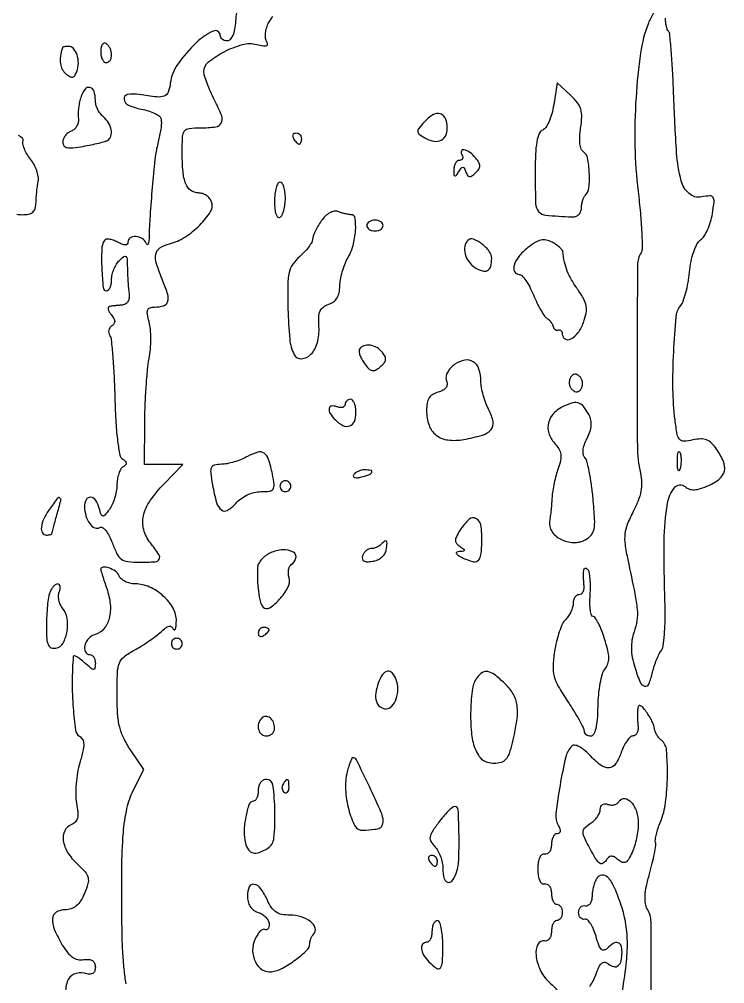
# Model space of a CAD drawing. Extents: x 0 to 5034, y 0 to 2560.
# Drawn here: x 4753 to 4882.9, y 1634.4 to 1812 of the extents above; entities that cross this region are included whole.
import ezdxf

# ---------------------------------------------------------------- set-up
doc = ezdxf.new("R2010")
doc.units = 0

msp = doc.modelspace()

# ---------------------------------------------------------------- linework, layer by layer
for points in [[(4793.16853, 1814.736672, 0.019963), (4792.837987, 1811.664054, -0.02862), (4792.650742, 1810.167491, -0.054238), (4792.303647, 1809.004626, -0.076821), (4791.84012, 1808.251597, -0.219863), (4791.295613, 1808, -0.075616), (4790.800607, 1808.075291, -0.089095), (4790.380586, 1808.29375, -0.100722), (4790.099805, 1808.618641, -0.128687), (4790, 1809, 0.549729), (4788.712417, 1809.817196, 0.081316), (4785.593524, 1807.674183, 0.047401), (4782.148081, 1803.679986, 0.126183), (4780.810687, 1800.190562, -0.05894), (4780.426027, 1798.567531, -0.221798), (4779.704261, 1797.848045, -0.114779), (4778.345006, 1797.685899, -0.011587), (4775.092953, 1798.120995, 0.074977), (4772.936563, 1798.135012, 0.409622), (4772.298166, 1797.295376, 0.259811), (4773.124111, 1796.176388, 0.060352), (4775.435787, 1795.446069, -0.028381), (4776.809322, 1795.106749, -0.039347), (4777.987798, 1794.639338, -0.044352), (4778.841457, 1794.121941, -0.211481), (4779.118421, 1793.638709, -0.028567), (4779.157179, 1792.805892, -0.034087), (4779.09535, 1792.022493, -0.016789), (4778.891756, 1790.906719, -0.00209), (4778.358021, 1788.5, 0.02977), (4777.971032, 1786.145323, 0.003813), (4777.481112, 1781.043925, 0.0048), (4777.068451, 1775.798947, 0.012346), (4776.900334, 1772, -0.018618), (4776.849728, 1771.109468, -0.081632), (4776.716299, 1770.601562, -0.430059), (4776.53654, 1770.538238, -0.179503), (4776.342414, 1770.75, 0.16069), (4775.618753, 1771.59979, 0.121226), (4774.441431, 1771.971029, 0.155343), (4773.419819, 1771.716645, 0.260284), (4773, 1770.964816, -0.17525), (4772.863179, 1770.586445, -0.223156), (4772.530997, 1770.430984, -0.098335), (4771.946327, 1770.547941, -0.024486), (4771.060688, 1770.967521, 0.03788), (4770.285155, 1771.309835, 0.055347), (4769.558802, 1771.479422, 0.071127), (4768.984049, 1771.466069, 0.220083), (4768.671172, 1771.252704, 0.126823), (4768.179981, 1769.586854, 0.019183), (4768.193741, 1766.082824, 0.013676), (4768.439047, 1762.565903, 0.386084), (4769.06268, 1762, 0.206852), (4769.420996, 1762.154863, 0.082679), (4769.724662, 1762.608482, 0.063037), (4769.931188, 1763.27844, 0.043306), (4770, 1764.071429, -0.058178), (4770.104849, 1764.969483, -0.038957), (4770.421017, 1765.955392, -0.039066), (4770.884342, 1766.875945, -0.060326), (4771.43325, 1767.576107, -0.029741), (4772.239788, 1768.292008, -0.365547), (4772.621298, 1768.278862, -0.197023), (4772.84135, 1767.819072, -0.011832), (4772.89401, 1766.254678, 0.008165), (4772.92562, 1765.053795, 0.005969), (4772.998404, 1763.721687, 0.006033), (4773.097691, 1762.460856, 0.013244), (4773.21076, 1761.5, -0.06394), (4773.223821, 1760.679546, -0.101385), (4773.007581, 1760.013366, -0.121497), (4772.583912, 1759.565602, -0.121012), (4772, 1759.36535, 0.002107), (4771.361764, 1759.305345, 0.001759), (4770.684344, 1759.236369, 0.001774), (4770.065003, 1759.168882, 0.004842), (4769.627555, 1759.11535, 0.251588), (4769.3987, 1758.950443, 0.163078), (4769.355373, 1758.619411, 0.085738), (4769.538618, 1758.138749, 0.039381), (4769.926114, 1757.589028, -0.042246), (4770.399075, 1756.909843, -0.118701), (4770.562231, 1756.358158, -0.164411), (4770.434061, 1755.903294, -0.104543), (4770.032246, 1755.519929, 0.102118), (4769.677729, 1755.184926, 0.098618), (4769.479341, 1754.732881, 0.09719), (4769.467764, 1754.233674, 0.096041), (4769.645365, 1753.764794, -0.113393), (4769.925038, 1752.942266, -0.004977), (4770.204726, 1749.91, -0.008217), (4770.443195, 1746.279384, -0.005754), (4770.597503, 1742.182571, 0.007943), (4770.786925, 1737.678057, 0.017577), (4771.106518, 1734.25388, 0.016177), (4771.513999, 1731.737971, 0.209043), (4772.042589, 1730.973679, -0.049616), (4772.53397, 1730.598012, -0.195787), (4772.690316, 1730.259111, -0.210987), (4772.56053, 1729.924809, -0.057821), (4772.106763, 1729.565983, 0.128843), (4771.678982, 1729.116755, 0.044858), (4771.315769, 1728.29242, 0.040966), (4771.062091, 1727.271194, 0.037461), (4770.968197, 1726.190983, -0.041659), (4770.857542, 1725.030783, -0.030231), (4770.550503, 1723.769571, -0.03077), (4770.109184, 1722.59983, -0.056757), (4769.59092, 1721.726704, -0.011918), (4768.730118, 1720.646646, -0.25711), (4768.363902, 1720.504293, -0.288926), (4768.076877, 1720.743663, -0.014344), (4767.716343, 1721.976704, 0.087738), (4767.068162, 1723.387026, 0.219455), (4766.11472, 1723.949385, 0.307529), (4765.318752, 1723.518814, 0.122352), (4765.015313, 1722.25, 0.068004), (4765.265001, 1720.534681, 0.087051), (4765.963861, 1719.102628, 0.126789), (4766.893184, 1718.334236, 0.253274), (4767.817849, 1718.387425, -0.290959), (4768.314626, 1718.381111, -0.078623), (4768.925792, 1717.827621, -0.053321), (4769.562298, 1716.837669, -0.029483), (4770.130541, 1715.51554, 0.028375), (4770.982935, 1713.520112, 0.126697), (4771.808039, 1712.564993, 0.124943), (4772.998108, 1712.120233, 0.027271), (4775.200888, 1712, 0.014713), (4778.015668, 1712.082844, 0.259269), (4778.758032, 1712.55472, 0.281264), (4778.714641, 1713.402384, 0.016755), (4777.1323, 1715.558937, -0.101591), (4775.90917, 1718.002862, -0.122899), (4775.865766, 1720.560077, -0.094549), (4777.093713, 1723.338571, -0.041551), (4779.656774, 1726.458458), (4783.096275, 1730), (4779.564001, 1730), (4776.031726, 1730), (4776.102244, 1737.75, -0.007877), (4776.183291, 1741.010486, -0.006997), (4776.368454, 1744.398438, -0.00704), (4776.620681, 1747.442441, -0.021349), (4776.909468, 1749.5, 0.025617), (4777.137636, 1751.232939, 0.019921), (4777.21339, 1753.132812, 0.020318), (4777.141027, 1754.9135, 0.045147), (4776.909571, 1756.25, -0.022248), (4776.590196, 1757.697058, -0.131956), (4776.658953, 1758.461853, -0.22889), (4777.074993, 1758.864234, -0.079839), (4777.919817, 1759, 0.072502), (4779.565361, 1759.239873, 0.246737), (4780.316203, 1759.972784, 0.152456), (4780.331097, 1761.315748, 0.026078), (4779.460349, 1763.74914, -0.020991), (4778.274895, 1766.958759, -0.12192), (4778.1511, 1768.745232, -0.210361), (4778.901462, 1769.87046, -0.080696), (4780.666186, 1770.631066, 0.08273), (4783.463734, 1771.850259, 0.052373), (4786.235211, 1774.094764, 0.054005), (4788.225769, 1776.568853, 0.238371), (4788.409843, 1778.374349, 0.086681), (4788.037879, 1778.995813, 0.066363), (4787.444626, 1779.522465, 0.065909), (4786.729394, 1779.878466, 0.082741), (4786, 1780, -0.159609), (4784.602138, 1780.457888, -0.141156), (4783.662816, 1781.67511, -0.074619), (4783.144889, 1783.90905, -0.019717), (4783, 1787.581787, -0.012537), (4783.070814, 1790.40553, -0.150163), (4783.438613, 1791.418634, -0.206958), (4784.265607, 1791.888083, -0.027043), (4786.333333, 1792, 0.029603), (4789.179844, 1792.168679, 0.248954), (4790.202239, 1792.877736, 0.217455), (4790.265971, 1794.19897, 0.022929), (4788.957155, 1797.083983, -0.013792), (4788.207925, 1798.658411, -0.015363), (4787.574914, 1800.216711, -0.014813), (4787.117769, 1801.571156, -0.074107), (4787, 1802.361386, -0.22677), (4787.846961, 1804.132802, -0.050964), (4790.726789, 1806.007101, -0.051272), (4794.099726, 1807.325705, -0.129751), (4796.711909, 1807.357458, 0.016485), (4797.956875, 1807.088276, 0.124282), (4798.552947, 1807.128467, 0.36744), (4798.728583, 1807.413703, 0.10065), (4798.531205, 1807.94951, -0.118031), (4798.321826, 1808.584305, -0.051243), (4798.338615, 1809.478545, -0.046808), (4798.554863, 1810.470158, -0.045815), (4798.952785, 1811.411779, -0.05662), (4799.691897, 1812.481736, -0.113585)], [(4869.829668, 1813.122045, 0.050143), (4868.86183, 1811.25, 0.058756), (4867.407326, 1805.772959, 0.020159), (4866.571215, 1797.594791, 0.020076), (4866.378699, 1788.609714, 0.025181), (4866.953729, 1780.298445, -0.007305), (4867.373334, 1776.309949, -0.01053), (4867.618489, 1772.770278, -0.006575), (4867.721658, 1769.818686, -0.144841), (4867.49767, 1768.996229, 0.137358), (4866.858497, 1766.77817, 0.001286), (4866.772963, 1749.626442, 0.002745), (4866.822929, 1733.370407, 0.053275), (4867.399556, 1728.378911, -0.049397), (4867.605928, 1726.706107, -0.053359), (4867.470458, 1725.069401, -0.046662), (4866.964004, 1723.324299, -0.0262), (4866.046736, 1721.314168, 0.025061), (4864.971844, 1718.972733, 0.067506), (4864.527818, 1717.200214, 0.062191), (4864.553741, 1715.290805, 0.018885), (4865.060286, 1712.435256, -0.003438), (4866.372604, 1706.169294, -0.028235), (4866.788656, 1703.282172, -0.058503), (4866.728023, 1701.275462, -0.047122), (4866.212084, 1699.178541, 0.043976), (4865.828346, 1697.660084, 0.045138), (4865.720652, 1696.111275, 0.041704), (4865.89289, 1694.463572, 0.028964), (4866.34792, 1692.6469, 0.020257), (4867.32993, 1689.90437, 0.233832), (4868.159693, 1689.166218, 0.382898), (4868.925759, 1689.549327, 0.035321), (4869.618835, 1691.75, -0.019583), (4869.938798, 1692.889893, -0.017708), (4870.356605, 1694.04081, -0.018047), (4870.804554, 1695.04462, -0.052536), (4871.20788, 1695.686799, 0.132956), (4871.561908, 1696.520874, 0.013585), (4871.799363, 1698.673228, 0.016205), (4871.931577, 1701.299318, 0.012248), (4871.912527, 1704.186799, -0.009087), (4871.760609, 1715.946382, -0.040761), (4872.356544, 1722.800006, -0.129606), (4873.685296, 1725.728241, -0.416841), (4875.602325, 1725.915078, 0.094455), (4876.40338, 1725.4729, 0.092524), (4877.316929, 1725.35207, 0.066064), (4878.455297, 1725.565055, 0.024962), (4879.969646, 1726.146858, 0.066361), (4881.969793, 1727.371089, 0.171135), (4882.8426, 1728.794563, 0.154986), (4882.672524, 1730.551942, 0.051799), (4881.402624, 1732.835562, 0.045855), (4880.475667, 1733.930164, 0.102769), (4879.56384, 1734.516772, 0.101761), (4878.487862, 1734.694864, 0.044381), (4877.045148, 1734.509916, -0.039124), (4875.392236, 1734.280361, -0.229889), (4874.605403, 1734.60576, -0.14008), (4874.151426, 1735.549453, -0.012284), (4873.762837, 1738.201848, -0.027118), (4873.384055, 1743.873914, -0.015555), (4873.511936, 1750.730566, -0.009955), (4873.96466, 1757.218633, -0.151941), (4874.812146, 1759.27365, 0.089226), (4875.279648, 1760.100203, 0.020488), (4875.748882, 1761.640024, 0.020544), (4876.149471, 1763.485573, 0.018763), (4876.411725, 1765.414391, -0.026132), (4876.708772, 1767.381594, -0.032664), (4877.196648, 1769.162236, -0.03589), (4877.80261, 1770.577761, -0.116319), (4878.462594, 1771.34899, 0.094178), (4879.112105, 1772.043927, 0.034479), (4879.753651, 1773.232667, 0.0327), (4880.292488, 1774.661684, 0.033596), (4880.634641, 1776.135982, 0.011345), (4880.952304, 1778.420117, 0.173221), (4880.775185, 1779.185049, 0.275019), (4880.194025, 1779.475487, 0.0289), (4878.624245, 1779.268502, -0.230388), (4876.362965, 1779.879724, -0.149036), (4874.899889, 1782.223572, -0.049678), (4874.050522, 1787.392394, -0.006739), (4873.500095, 1798.365776, 0.004556), (4873.307598, 1802.570101, 0.007021), (4873.056962, 1806.201554, 0.002837), (4872.782505, 1809.290271, 0.174515), (4872.550891, 1809.782443, -0.109226), (4872.338308, 1810.115707, -0.030797), (4872.161824, 1810.710051, -0.029476), (4872.040567, 1811.424426, -0.027307), (4872, 1812.166667, 0.111372)], [(4752.542644, 1776.073116, 0.038131), (4753.5, 1776, 0.046581), (4754.720857, 1776.113985, 0.133704), (4755.480134, 1776.482651, 0.146117), (4755.908334, 1777.161465, 0.059718), (4756.076511, 1778.25, -0.010039), (4756.129976, 1779.237849, -0.007042), (4756.228142, 1780.347587, -0.007108), (4756.352277, 1781.408036, -0.014718), (4756.485261, 1782.231148, 0.093052), (4756.488596, 1783.056033, 0.040319), (4756.203074, 1784.120246, 0.038075), (4755.706764, 1785.235126, 0.041188), (4755.058078, 1786.231148, -0.031742), (4754.413299, 1787.181473, -0.036894), (4753.929566, 1788.160481, -0.040008), (4753.654898, 1789.032346, -0.141157), (4753.68701, 1789.613043, 0.294728), (4753.571257, 1790.091178, 0.072226), (4752.878001, 1790.581767, 0.050161)], [(4772.663905, 1634.326274, -0.010266), (4772.313216, 1637.051936, -0.013591), (4772.046281, 1640.371177, -0.009896), (4771.923078, 1644.072204, -0.004411), (4771.870037, 1655.446539, -0.019318), (4772.15756, 1662.161748, -0.033021), (4772.827752, 1666.674306, -0.064662), (4774.046239, 1670.090636), (4775.941924, 1673.806486), (4773.470962, 1677.447652, -0.035796), (4772.22261, 1679.60452, -0.053591), (4771.485006, 1681.650369, -0.043758), (4771.112009, 1684.093652, -0.01601), (4771, 1687.590919, -0.009344), (4771.076248, 1691.670757, -0.082654), (4771.436867, 1693.428906, -0.136951), (4772.297882, 1694.586673, -0.041091), (4774.156613, 1695.79651, 0.015098), (4775.495605, 1696.572193, 0.011637), (4776.909106, 1697.495303, 0.011801), (4778.190438, 1698.420547, 0.027376), (4779.094113, 1699.1875, -0.027714), (4779.94576, 1699.909306, -0.108), (4780.569076, 1700.197048, -0.210243), (4781.024982, 1700.105992, -0.144114), (4781.358553, 1699.6875, 0.255596), (4781.545562, 1699.535149, 0.363032), (4781.723252, 1699.63532, 0.065715), (4781.859586, 1700.218236, 0.01726), (4781.921053, 1701.17742, 0.13737), (4781.340005, 1703.515767, 0.080632), (4779.520027, 1705.77791, 0.077429), (4776.986301, 1707.43008, 0.106217), (4774.333757, 1708, -0.058009), (4773.374463, 1708.111672, -0.058972), (4772.472126, 1708.440625, -0.065042), (4771.758585, 1708.925954, -0.119868), (4771.361626, 1709.5, 0.14803), (4770.71345, 1710.334594, 0.071906), (4769.499919, 1710.955574, 0.099968), (4768.418, 1711.097171, 0.394105), (4768, 1710.649223, 0.073693), (4768.036102, 1710.405602, 0.002466), (4768.324294, 1709.471218, 0.004628), (4768.680996, 1708.370413, 0.003203), (4769.103978, 1707.131573, -0.059106), (4769.740197, 1704.250719, -0.085952), (4769.552873, 1701.660771, -0.109686), (4768.592843, 1699.733653, -0.159928), (4767.010939, 1698.713111, 0.142047), (4765.781401, 1697.979454, 0.121793), (4765.04569, 1696.65864, 0.18697), (4765.165396, 1695.510135, 0.281412), (4766, 1695, -0.162272), (4766.381443, 1694.872857, -0.096243), (4766.70625, 1694.513847, -0.077595), (4766.925678, 1693.977971, -0.058509), (4767, 1693.345012, -0.037298), (4766.933924, 1692.460468, -0.393341), (4766.674471, 1692.253998, -0.157135), (4766.206208, 1692.445966, -0.008696), (4765, 1693.5, 0.018308), (4764.228143, 1694.148744, 0.037622), (4763.571181, 1694.585892, 0.06247), (4763.112485, 1694.772912, 0.467287), (4762.944444, 1694.654988, 0.020326), (4762.737214, 1689.944959, 0.019952), (4762.910693, 1685.204186, 0.013666), (4763.339679, 1681.086403, 0.225218), (4764.070726, 1679.956289, -0.131265), (4764.647802, 1679.344471, -0.120904), (4764.865762, 1678.506637, -0.062825), (4764.722327, 1677.226925, -0.013499), (4764.138515, 1675.067987, 0.030707), (4763.715142, 1673.257367, 0.022068), (4763.457844, 1671.195991, 0.022401), (4763.387629, 1669.205088, 0.044005), (4763.541772, 1667.629028, -0.023943), (4763.772819, 1665.960126, -0.081895), (4763.692373, 1664.87107, -0.130613), (4763.302071, 1664.15136, -0.112399), (4762.585094, 1663.671027, 0.192706), (4761.372237, 1662.54757, 0.147743), (4761.100574, 1660.744436, 0.103889), (4761.900196, 1658.559717, 0.06647), (4763.628173, 1656.468794, -0.023177), (4765.110336, 1654.961648, -0.121346), (4765.652774, 1653.942677, -0.131659), (4765.637052, 1652.830771, -0.029195), (4765.006852, 1651.016543, -0.039493), (4764.294847, 1649.620554, -0.081831), (4763.495941, 1648.698362, -0.097458), (4762.543834, 1648.17908, -0.076399), (4761.37868, 1648, 0.142866), (4759.803362, 1647.540501, 0.23733), (4759.110929, 1646.377801, 0.119989), (4759.446966, 1644.393315, 0.031601), (4760.915787, 1641.5, 0.034784), (4761.849425, 1640.142532, 0.074808), (4762.776643, 1639.279706, 0.095458), (4763.757188, 1638.853805, 0.091112), (4764.842698, 1638.812858, -0.050323), (4765.810455, 1638.854941, -0.12758), (4766.475446, 1638.641271, -0.159656), (4766.863344, 1638.17078, -0.09348), (4767, 1637.446227, -0.081033), (4766.880153, 1636.71159, -0.183831), (4766.528705, 1636.283179, -0.147713), (4765.917093, 1636.141999, -0.047369), (4764.986912, 1636.293172, 0.175703), (4763.051927, 1636.114499, 0.202918), (4761.824015, 1634.743686, 0.117776), (4761.57704, 1632.167994, 0.048882)], [(4869.149822, 1623.664069, 0.008011), (4869.367208, 1634.594121, 0.003428), (4869.333773, 1645.770996, 0.134899), (4868.661113, 1648.127737, -0.103565), (4868.301354, 1649.145372, -0.048731), (4868.250875, 1650.545715, -0.036747), (4868.495337, 1652.348043, -0.017353), (4869.060412, 1654.627737, 0.009458), (4869.571976, 1656.560378, 0.012562), (4869.959381, 1658.336758, 0.009906), (4870.213883, 1659.821249, 0.112083), (4870.170507, 1660.412291, -0.112771), (4870.132731, 1660.936792, -0.020717), (4870.321255, 1661.89573, -0.021319), (4870.642513, 1663.020643, -0.017974), (4871.075058, 1664.181206, 0.066827), (4872.020963, 1667.747817, 0.028544), (4872.360472, 1672.680925, 0.023231), (4872.196495, 1677.389255, 0.201956), (4871.25, 1679.208108, -0.04617), (4870.769343, 1679.688096, -0.039803), (4870.357845, 1680.271554, -0.041727), (4870.069877, 1680.86574, -0.085126), (4869.968197, 1681.372445, 0.081984), (4869.858795, 1681.935827, 0.024818), (4869.514453, 1682.738987, 0.024129), (4869.03248, 1683.615177, 0.024107), (4868.468197, 1684.44113, 0.016741), (4867.737597, 1685.342679, 0.138476), (4867.301239, 1685.629239, 0.384946), (4867.024173, 1685.50249, 0.081955), (4866.884846, 1684.94113, 0.016527), (4866.853218, 1684.264145, 0.008332), (4866.855809, 1683.409269, 0.008265), (4866.887852, 1682.525115, 0.012155), (4866.947704, 1681.75, -0.061854), (4866.932859, 1681.080744, -0.086666), (4866.74593, 1680.514062, -0.109635), (4866.421618, 1680.136692, -0.162014), (4866.010839, 1680, 0.192254), (4865.511394, 1679.800589, 0.046753), (4864.916251, 1679.11875, 0.041203), (4864.332302, 1678.148569, 0.031016), (4863.850155, 1677, -0.059268), (4862.814605, 1674.877024, -0.233019), (4861.601625, 1674.148765, -0.18831), (4860.086602, 1674.599915, -0.03875), (4857.987558, 1676.513244, 0.03184), (4856.992418, 1677.44581, 0.05567), (4856.047372, 1678.062365, 0.078079), (4855.262244, 1678.314727, 0.23957), (4854.746652, 1678.146652, 0.139679), (4853.64046, 1676.158959, 0.014879), (4852.576219, 1670.922833, 0.014126), (4851.815426, 1665.62059, 0.157398), (4852.23013, 1663.553264, -0.039384), (4852.531366, 1662.898989, -0.117639), (4852.589263, 1662.412908, -0.211449), (4852.415161, 1662.117398, -0.15667), (4852.04969, 1662, 0.183538), (4851.648989, 1661.847784, 0.090596), (4851.308346, 1661.4125, 0.070479), (4851.077511, 1660.765298, 0.050512), (4851, 1660, -0.061879), (4850.907264, 1659.25353, -0.093534), (4850.632812, 1658.660938, -0.122642), (4850.225577, 1658.313391, -0.166466), (4849.75, 1658.25, 0.213293), (4849.235293, 1658.133337, 0.125906), (4848.833333, 1657.633333, 0.074836), (4848.579442, 1656.741117, 0.031971), (4848.5, 1655.5, 0.031971), (4848.579442, 1654.258883, 0.074836), (4848.833333, 1653.366667, 0.125906), (4849.235293, 1652.866663, 0.213293), (4849.75, 1652.75, -0.166466), (4850.225577, 1652.686609, -0.122642), (4850.632812, 1652.339062, -0.093534), (4850.907264, 1651.74647, -0.061879), (4851, 1651, 0.048028), (4851.073693, 1650.234582, 0.068025), (4851.29375, 1649.5875, 0.088204), (4851.618118, 1649.151477, 0.191087), (4852, 1649, -0.148195), (4852.381354, 1648.884432, -0.098894), (4852.70625, 1648.559375, -0.082425), (4852.925306, 1648.073457, -0.064853), (4853, 1647.5, -0.064853), (4852.925306, 1646.926543, -0.082425), (4852.70625, 1646.440625, -0.098894), (4852.381354, 1646.115568, -0.148195), (4852, 1646, 0.191087), (4851.618118, 1645.848523, 0.088204), (4851.29375, 1645.4125, 0.068025), (4851.073693, 1644.765418, 0.048028), (4851, 1644, -0.061879), (4850.907264, 1643.25353, -0.093534), (4850.632812, 1642.660938, -0.122642), (4850.225577, 1642.313391, -0.166466), (4849.75, 1642.25, 0.342354), (4848.505131, 1641.629662, 0.138678), (4848.157065, 1639.640233, 0.085486), (4848.915837, 1636.929741, 0.09519), (4850.521368, 1634.742994, -0.028054), (4852.015969, 1633.192464, -0.119929)], [(4858.040129, 1633.89065, 0.044993), (4858.662705, 1634.871426, 0.035076), (4859.161, 1636.031999, -0.023113), (4859.730796, 1637.451793, -0.106116), (4860.257215, 1638.159854, -0.220351), (4860.815982, 1638.324335, -0.137159), (4861.450989, 1638.040675, 0.110145), (4862.461066, 1637.523366, 0.241823), (4863.285062, 1637.708166, 0.166263), (4863.830208, 1638.605102, 0.054206), (4864, 1640.166667, 0.075216), (4863.814941, 1641.389884, 0.26094), (4863.255598, 1641.921512, 0.209304), (4862.395245, 1641.779889, 0.052448), (4861.263867, 1640.863867, -0.150169), (4860.680899, 1640.554946, -0.260591), (4860.1754, 1640.722836, -0.100864), (4859.710488, 1641.499758, -0.018261), (4859.208217, 1643.113867, 0.031582), (4858.772615, 1644.392683, 0.047686), (4858.222655, 1645.431886, 0.059813), (4857.64798, 1646.112052, 0.246007), (4857.144349, 1646.25, -0.13452), (4856.708698, 1646.272827, -0.128122), (4856.336153, 1646.514062, -0.108627), (4856.086176, 1646.945741, -0.077276), (4856, 1647.5, -0.085015), (4856.094843, 1648.053773, -0.112004), (4856.367188, 1648.485938, -0.124722), (4856.773817, 1648.728157, -0.12222), (4857.25, 1648.75, 0.165639), (4857.728631, 1648.813014, 0.120005), (4858.143744, 1649.161289, 0.092208), (4858.430186, 1649.754318, 0.061948), (4858.537214, 1650.501197, -0.033789), (4858.611831, 1651.365217, -0.024836), (4858.806033, 1652.306974, -0.025285), (4859.080583, 1653.183382, -0.049899), (4859.400082, 1653.838329, -0.232232), (4860.31391, 1654.412334, -0.23528), (4861.319439, 1654.03651, -0.08308), (4862.437695, 1652.348835, -0.021079), (4863.652819, 1649.282125, -0.039798), (4864.57382, 1645.756877, -0.040414), (4864.918419, 1642.148403, -0.032437), (4864.704087, 1637.901578, -0.014285), (4863.897345, 1632.331913, -0.013921)]]:
    msp.add_lwpolyline(points, format="xyb")
for points in [[(4760.923489, 1806.75, 0.038951), (4760.571911, 1805.17135, 0.069435), (4760.568428, 1803.843033, 0.085868), (4760.910371, 1802.765708, 0.100186), (4761.583063, 1801.931064, 0.042984), (4762.308355, 1801.427581, 0.188151), (4762.815006, 1801.351557, 0.199243), (4763.220917, 1801.639109, 0.048715), (4763.595156, 1802.387376, 0.090475), (4763.876498, 1803.882897, 0.08328), (4763.626029, 1805.428225, 0.100085), (4762.953653, 1806.585412, 0.214431), (4762.031385, 1807, 0.022716), (4761.630738, 1806.981789, 0.032784), (4761.280494, 1806.926563, 0.034319), (4761.014729, 1806.847096, 0.232731)], [(4768, 1806.059017, 0.0466), (4768.073608, 1805.270941, 0.066561), (4768.29375, 1804.604836, 0.086673), (4768.618015, 1804.155423, 0.195654), (4769, 1804, 0.142666), (4769.38134, 1804.111069, 0.09965), (4769.70625, 1804.423289, 0.08433), (4769.925146, 1804.890182, 0.067639), (4770, 1805.440983, 0.061875), (4769.925833, 1806.038022, 0.051278), (4769.70625, 1806.640225, 0.053305), (4769.382836, 1807.157656, 0.08825), (4769, 1807.5, 0.202618), (4768.621877, 1807.558599, 0.181468), (4768.29375, 1807.33165, 0.104212), (4768.071541, 1806.804599, 0.047867)], [(4764.380353, 1797.764521, 0.028479), (4764.106621, 1796.768878, 0.021429), (4763.916131, 1795.649137, 0.021828), (4763.828049, 1794.577473, 0.045749), (4763.87237, 1793.74318, -0.086523), (4763.852228, 1793.02678, -0.076656), (4763.593499, 1792.326126, -0.078197), (4763.142185, 1791.747992, -0.096672), (4762.564014, 1791.386191, 0.073506), (4761.966107, 1791.049266, 0.064201), (4761.459429, 1790.539814, 0.066865), (4761.116651, 1789.942403, 0.097149), (4761, 1789.347698, 0.166254), (4761.220884, 1788.70176, 0.179755), (4761.784189, 1788.351652, 0.07902), (4762.855332, 1788.305914, 0.015872), (4764.75, 1788.586026, 0.00693), (4766.24083, 1788.876423, 0.008603), (4767.61875, 1789.189542, 0.007233), (4768.763144, 1789.487999, 0.062246), (4769.25, 1789.690356, 0.189904), (4769.864454, 1790.454548, 0.119102), (4769.939676, 1791.614026, 0.095077), (4769.451474, 1792.903656, 0.081832), (4768.5, 1794, -0.061675), (4767.925867, 1794.610294, -0.044117), (4767.440625, 1795.413399, -0.044584), (4767.109811, 1796.275964, -0.069389), (4767, 1797.063428, 0.074574), (4766.755035, 1798.696709, 0.25842), (4766.012628, 1799.412684, 0.299123), (4765.113672, 1799.114975, 0.086325)], [(4851.416571, 1796.203628, -0.028734), (4851.065281, 1794.602774, -0.035542), (4850.549801, 1793.166223, -0.038335), (4849.958255, 1792.06306, -0.160238), (4849.382063, 1791.593117, 0.20916), (4848.728815, 1790.948455, 0.052511), (4848.313481, 1789.474785, 0.032837), (4848.069442, 1787.139763, 0.009621), (4848, 1783.531385, 0.007384), (4848.081156, 1778.035927, 0.17025), (4848.635634, 1776.592677, 0.196846), (4849.948669, 1775.91242, 0.010426), (4854.75, 1775.583333, 0.090479), (4855.436338, 1775.675077, 0.106011), (4856.003823, 1776.003462, 0.108592), (4856.377395, 1776.528243, 0.099), (4856.512754, 1777.179421, -0.038629), (4856.572017, 1777.876485, -0.034735), (4856.738328, 1778.582078, -0.036464), (4856.978696, 1779.194858, -0.084875), (4857.262754, 1779.596087, 0.174901), (4857.907982, 1780.96985, 0.034826), (4857.971849, 1783.725167, 0.033758), (4857.661037, 1786.441253, 0.212043), (4856.892275, 1787.566578, -0.172098), (4856.47334, 1788.088507, -0.054847), (4856.246822, 1789.074017, -0.043435), (4856.207909, 1790.391626, -0.025324), (4856.378316, 1791.964395, 0.029493), (4856.582456, 1794.007294, 0.085238), (4856.399549, 1795.412492, 0.091768), (4855.768837, 1796.616547, 0.037783), (4854.520548, 1797.980696), (4852.069015, 1800.283792)], [(4827.594043, 1793.103916, 0.017691), (4826.550833, 1791.865838, 0.20473), (4826.390664, 1791.265987, 0.217353), (4826.718236, 1790.756054, 0.02009), (4828.04421, 1789.97634, 0.105002), (4829.673091, 1789.504137, 0.188147), (4830.985397, 1789.908679, 0.177447), (4831.727584, 1791.123064, 0.093044), (4831.748747, 1792.917134, 0.122181), (4831.204647, 1794.145693, 0.219895), (4830.245514, 1794.642381, 0.158436), (4828.978759, 1794.292706, 0.062993)], [(4803.5, 1790, 0.029505), (4803.768994, 1789.617226, 0.035638), (4804.066025, 1789.29375, 0.038439), (4804.34829, 1789.065539, 0.151918), (4804.559017, 1789, 0.210953), (4804.727648, 1789.07446, 0.081139), (4804.870461, 1789.29375, 0.061769), (4804.967655, 1789.617151, 0.042167), (4805, 1790, 0.105053), (4804.918938, 1790.381556, 0.099167), (4804.688914, 1790.70625, 0.09642), (4804.345238, 1790.923877, 0.093332), (4803.940983, 1791, 0.108972), (4803.586039, 1790.921712, 0.182303), (4803.3746, 1790.70625, 0.161196), (4803.343488, 1790.3821, 0.082592)], [(4834.5, 1787, -0.082592), (4834.656512, 1786.6179, -0.161196), (4834.6254, 1786.29375, -0.182303), (4834.413961, 1786.078288, -0.108972), (4834.059017, 1786, 0.162721), (4833.656286, 1785.865369, 0.097254), (4833.315584, 1785.485938, 0.078206), (4833.08816, 1784.919299, 0.05865), (4833.015313, 1784.25, 0.015246), (4833.050082, 1783.364391, 0.278496), (4833.205828, 1783.142952, 0.3487), (4833.439555, 1783.204233, 0.019656), (4833.894262, 1783.863153, -0.021001), (4834.389607, 1784.576848, -0.23469), (4834.690484, 1784.726305, -0.284008), (4834.951965, 1784.564748, -0.028734), (4835.253949, 1783.863153, 0.055809), (4835.562976, 1783.240213, 0.23192), (4835.912025, 1783.029554, 0.179643), (4836.359426, 1783.152543, 0.032893), (4837.032618, 1783.707618, 0.050731), (4837.629794, 1784.39661, 0.154161), (4837.814833, 1784.980605, 0.137238), (4837.639907, 1785.608157, 0.037044), (4837.035174, 1786.457618, 0.060066), (4835.966651, 1787.469307, 0.107241), (4834.868783, 1787.965431, 0.38927), (4834.410146, 1787.695673, 0.215822)], [(4800, 1778.440983, 0.023007), (4800.06479, 1777.033693, 0.059005), (4800.276831, 1776.038303, 0.125298), (4800.602477, 1775.538053, 0.336396), (4801, 1775.5, 0.146547), (4801.385578, 1775.934161, 0.040338), (4801.70625, 1776.8004, 0.037109), (4801.926388, 1777.887885, 0.031397), (4802, 1779.059017, 0.032276), (4801.9272, 1780.18562, 0.049716), (4801.70625, 1781.136086, 0.064068), (4801.384097, 1781.793368, 0.251914), (4801, 1782, 0.280045), (4800.614137, 1781.76549, 0.051215), (4800.29375, 1780.954539, 0.04194), (4800.07252, 1779.804739, 0.02657)], [(4808.603755, 1774.844668, 0.020363), (4807.989883, 1773.88756, 0.021836), (4807.471103, 1772.905291, 0.022035), (4807.101989, 1772.027811, 0.088762), (4807, 1771.457829, -0.131772), (4806.851499, 1770.904138, -0.029627), (4806.30915, 1770.082275, -0.02875), (4805.548439, 1769.179175, -0.024401), (4804.64817, 1768.315781, 0.063038), (4803.370267, 1766.885485, 0.095864), (4802.704725, 1765.363096, 0.052659), (4802.441912, 1763.103076, 0.008267), (4802.468778, 1758.614838, 0.017778), (4802.789697, 1753.094731, 0.094647), (4803.627835, 1750.205644, 0.30681), (4804.967729, 1749.466113, 0.17535), (4806.712154, 1750.283583, 0.074368), (4807.406974, 1751.222794, 0.052568), (4807.898626, 1752.441576, 0.047586), (4808.162554, 1753.865353, 0.038879), (4808.178785, 1755.415014, -0.027361), (4808.156824, 1757.166617, -0.093419), (4808.413887, 1758.272131, -0.131839), (4808.994758, 1758.994967, -0.08127), (4809.973773, 1759.491676, 0.08242), (4810.861601, 1759.944673, 0.095185), (4811.504639, 1760.642259, 0.084469), (4811.894102, 1761.599524, 0.051207), (4812.035435, 1762.817388, -0.041457), (4812.151898, 1764.025864, -0.024122), (4812.480268, 1765.446358, -0.023995), (4812.949841, 1766.847409, -0.037003), (4813.5, 1768, 0.064158), (4814.456568, 1770.319357, 0.047646), (4814.919943, 1773.054615, 0.05232), (4814.847142, 1775.332578, 0.374778), (4814.081787, 1776, -0.04239), (4813.627773, 1776.038561, -0.01574), (4812.999128, 1776.166607, -0.015466), (4812.318763, 1776.350039, -0.018035), (4811.685542, 1776.567174, 0.139846), (4810.980403, 1776.629756, 0.080247), (4810.172342, 1776.335227, 0.065727), (4809.349305, 1775.721238, 0.046929)], [(4817, 1774, 0.148195), (4817.115568, 1773.618646, 0.098894), (4817.440625, 1773.29375, 0.082425), (4817.926543, 1773.074694, 0.064853), (4818.5, 1773, 0.064853), (4819.073457, 1773.074694, 0.082425), (4819.559375, 1773.29375, 0.098894), (4819.884432, 1773.618646, 0.148195), (4820, 1774, 0.148195), (4819.884432, 1774.381354, 0.098894), (4819.559375, 1774.70625, 0.082425), (4819.073457, 1774.925306, 0.064853), (4818.5, 1775, 0.064853), (4817.926543, 1774.925306, 0.082425), (4817.440625, 1774.70625, 0.098894), (4817.115568, 1774.381354, 0.148195)], [(4835.607811, 1771.274478, 0.155455), (4835.039826, 1770.175326, 0.105681), (4835.09949, 1768.757839, 0.094325), (4835.762653, 1767.351894, 0.096224), (4836.892189, 1766.299402, 0.057885), (4838.274958, 1765.644013, 0.205101), (4839.232719, 1765.718508, 0.213034), (4839.816108, 1766.456708, 0.06233), (4840, 1767.92612, 0.165502), (4839.549576, 1769.24963, 0.065941), (4838.172968, 1770.619777, 0.071587), (4836.613596, 1771.488803, 0.295935)], [(4846.606873, 1769.905407, 0.055138), (4845.001037, 1768.327325, 0.094484), (4844.111013, 1766.680742, 0.19552), (4844.202674, 1765.523399, 0.283659), (4845.051027, 1765, -0.211746), (4845.551873, 1764.777939, -0.03193), (4846.251965, 1763.898438, -0.031178), (4846.98872, 1762.686259, -0.022319), (4847.663417, 1761.25, 0.014963), (4848.332539, 1759.769408, 0.017997), (4849.051955, 1758.421845, 0.016879), (4849.729396, 1757.34159, 0.104281), (4850.197801, 1756.888197, -0.05035), (4850.582311, 1756.588592, -0.039872), (4850.933344, 1756.195203, -0.04116), (4851.202039, 1755.772834, -0.075413), (4851.33541, 1755.388197, 0.08777), (4851.455272, 1755.068126, 0.107446), (4851.671964, 1754.834345, 0.116475), (4851.951375, 1754.723606, 0.117331), (4852.25, 1754.75, -0.134046), (4852.535323, 1754.765779, -0.144529), (4852.779688, 1754.632812, -0.119977), (4852.943642, 1754.363336, -0.077096), (4853, 1754, 0.272539), (4853.519542, 1753.117647, 0.256454), (4854.570608, 1753.113021, 0.109721), (4855.930954, 1754.297151, 0.075278), (4856.889632, 1756.113244, 0.034107), (4857.374935, 1757.885776, 0.090894), (4857.398138, 1759.191803, 0.085825), (4856.955254, 1760.465007, 0.028204), (4855.89368, 1762.149313, -0.022276), (4854.713023, 1763.974262, -0.037588), (4853.913217, 1765.610954, -0.039676), (4853.395389, 1767.284394, -0.028546), (4853.076511, 1769.214816, 0.154146), (4852.92748, 1769.555362, 0.033076), (4852.466369, 1770.017274, 0.031616), (4851.837227, 1770.502464, 0.025586), (4851.106873, 1770.942803, 0.073881), (4850.051658, 1771.320712, 0.106142), (4849.062276, 1771.305788, 0.081233), (4847.98074, 1770.86288, 0.028939)], [(4815.647693, 1751.238972, 0.175322), (4815.55962, 1750.818463, 0.04759), (4815.720909, 1750.147084, 0.042078), (4816.063717, 1749.368978, 0.033083), (4816.55742, 1748.590587, 0.032844), (4817.350853, 1747.642903, 0.152061), (4817.968314, 1747.300525, 0.177714), (4818.61398, 1747.396312, 0.04846), (4819.481075, 1747.984294, 0.045632), (4820.176351, 1748.677523, 0.136467), (4820.450336, 1749.283854, 0.151698), (4820.35793, 1749.903887, 0.060995), (4819.889886, 1750.632679, 0.089076), (4818.845427, 1751.513112, 0.095476), (4817.584511, 1751.948297, 0.114048), (4816.426632, 1751.849457, 0.178085)], [(4833.223736, 1748.444157, 0.050561), (4832.396629, 1747.730283, 0.071247), (4831.835063, 1746.93607, 0.08551), (4831.586266, 1746.139113, 0.125249), (4831.671767, 1745.412979, -0.104517), (4831.782919, 1744.715929, -0.147463), (4831.572713, 1744.127238, -0.117307), (4831.020721, 1743.660913, -0.053086), (4830.129881, 1743.323714, 0.075001), (4829.147189, 1742.901853, 0.113434), (4828.488879, 1742.249147, 0.097132), (4828.118515, 1741.294586, 0.044143), (4828, 1739.954797, 0.083565), (4828.456416, 1737.242955, 0.144497), (4829.775404, 1735.397315, 0.137972), (4831.936123, 1734.511451, 0.07337), (4834.8483, 1734.603518, 0.025359), (4838.323225, 1735.41271, 0.147898), (4839.883697, 1736.419899, 0.230787), (4840.250848, 1737.855758, 0.068596), (4839.473664, 1740.050928, -0.029372), (4838.909326, 1741.319668, -0.021871), (4838.432889, 1742.77656, -0.022265), (4838.104145, 1744.194618, -0.045852), (4838, 1745.327895, 0.079028), (4837.645202, 1747.55865, 0.170948), (4836.602087, 1748.919245, 0.1954), (4835.04962, 1749.22129, 0.104688)], [(4854.5, 1746, 0.093176), (4854.298118, 1745.476023, 0.077007), (4854.281199, 1744.876926, 0.076381), (4854.446886, 1744.29624, 0.088981), (4854.774265, 1743.825735, 0.06978), (4855.257119, 1743.461657, 0.15302), (4855.705698, 1743.369302, 0.156529), (4856.119849, 1743.549884, 0.074012), (4856.5, 1744, 0.093176), (4856.701882, 1744.523977, 0.077007), (4856.718801, 1745.123074, 0.076381), (4856.553114, 1745.70376, 0.088981), (4856.225735, 1746.174265, 0.06978), (4855.742881, 1746.538343, 0.15302), (4855.294302, 1746.630698, 0.156529), (4854.880151, 1746.450116, 0.074012)], [(4813, 1741.031385, -0.184534), (4812.877514, 1740.710807, -0.147206), (4812.559375, 1740.516384, -0.100118), (4812.074366, 1740.488865, -0.055937), (4811.5, 1740.638374, 0.120764), (4810.508116, 1740.76406, 0.346456), (4810.047, 1740.306664, 0.175408), (4810.263228, 1739.361335, 0.053363), (4811.2, 1738.2, 0.080953), (4812.603965, 1737.189524, 0.200607), (4813.844144, 1737.107137, 0.219262), (4814.69813, 1737.920953, 0.094728), (4815, 1739.5, 0.038131), (4814.926884, 1740.457356, 0.057076), (4814.70625, 1741.265625, 0.074992), (4814.382936, 1741.817169, 0.226478), (4814, 1742, 0.095827), (4813.618313, 1741.92617, 0.097132), (4813.29375, 1741.715469, 0.098664), (4813.076457, 1741.401, 0.102345)], [(4853.272002, 1740.73295, 0.093589), (4851.440261, 1739.437459, 0.130405), (4850.466044, 1737.692695, 0.137723), (4850.511937, 1735.766925, 0.109943), (4851.541759, 1733.953857, -0.047233), (4852.355116, 1732.864091, -0.099346), (4852.71449, 1731.875686, -0.090646), (4852.681067, 1730.766031, -0.03467), (4852.252107, 1729.275521, 0.020394), (4851.855046, 1728.03062, 0.013718), (4851.499464, 1726.580934, 0.013831), (4851.232273, 1725.156618, 0.026476), (4851.110569, 1724, -0.007539), (4851.036696, 1722.89867, -0.005201), (4850.921292, 1721.653992, -0.005245), (4850.785272, 1720.459087, -0.010678), (4850.64858, 1719.52423, 0.193819), (4851.051265, 1717.692081, 0.124094), (4852.704262, 1716.228688, 0.110246), (4855.030541, 1715.614575, 0.133253), (4857.22424, 1716.120009, 0.092528), (4858.309354, 1716.990213, 0.132205), (4858.840664, 1718.097294, 0.061406), (4858.953592, 1719.919025, 0.008091), (4858.655494, 1723.786315, 0.011569), (4858.353784, 1726.370005, 0.015471), (4857.953722, 1728.696059, 0.012634), (4857.517096, 1730.590415, 0.134197), (4857.128264, 1731.271736, -0.157366), (4856.847145, 1731.820763, -0.070562), (4856.830612, 1732.640517, -0.055179), (4857.06755, 1733.64804, -0.034354), (4857.551725, 1734.762339, 0.037181), (4858.086782, 1736.013015, 0.060365), (4858.326676, 1737.142172, 0.069959), (4858.274327, 1738.169047, 0.075335), (4857.938984, 1739.114009, 0.039308), (4856.961854, 1740.63856, 0.148156), (4856.053946, 1741.297856, 0.150719), (4854.942413, 1741.336462, 0.041141)], [(4795, 1731.466558, -0.031882), (4793.874975, 1730.929435, -0.022919), (4792.560127, 1730.470445, -0.023271), (4791.263298, 1730.148283, -0.045412), (4790.204687, 1730.035435, 0.052513), (4788.930278, 1729.881294, 0.239208), (4788.373867, 1729.417475, 0.132878), (4788.240453, 1728.484975, 0.013457), (4788.575978, 1726.25, 0.023085), (4789.313091, 1722.985686, 0.157794), (4790.206958, 1721.625078, 0.315462), (4791.339854, 1721.550912, 0.077796), (4792.84547, 1722.821825, -0.058539), (4793.788161, 1723.681555, -0.046064), (4794.981316, 1724.381279, -0.04647), (4796.268902, 1724.844668, -0.06323), (4797.492295, 1725, 0.029067), (4799.108159, 1725.094017, 0.2219), (4799.739122, 1725.483437, 0.178499), (4799.922717, 1726.275266, 0.017991), (4799.60625, 1728.21875, 0.026006), (4798.911903, 1730.944908, 0.165299), (4798.082905, 1732.084222, 0.231094), (4796.902162, 1732.274671, 0.053771)], [(4874.692991, 1729.269032, -0.087174), (4874.51666, 1728.883358, -0.597527), (4874.356533, 1728.900903, -0.080377), (4874.235556, 1729.431793, -0.012823), (4874.194949, 1730.5, -0.014395), (4874.212705, 1731.580113, -0.052471), (4874.315079, 1732.257153, -0.333666), (4874.47713, 1732.386009, -0.31318), (4874.655937, 1732.269032, -0.06278), (4874.814405, 1731.671085, -0.030339), (4874.872264, 1730.880008, -0.029507), (4874.832894, 1730.036634, -0.037336)], [(4814.557637, 1728.093259, 0.236417), (4814.53149, 1727.80112, 0.238295), (4814.749762, 1727.606613, 0.095442), (4815.266748, 1727.570513, 0.033809), (4815.99862, 1727.70989, 0.020231), (4817.475053, 1728.160521, 0.209047), (4817.930595, 1728.583925, 0.493596), (4817.747863, 1728.912738, 0.036651), (4816.559017, 1729, 0.056553), (4815.966253, 1728.93274, 0.049897), (4815.376706, 1728.733645, 0.052741), (4814.877374, 1728.440555, 0.095554)], [(4801, 1726, 0.099038), (4801.076342, 1725.618362, 0.097945), (4801.29375, 1725.29375, 0.097945), (4801.618362, 1725.076342, 0.099038), (4802, 1725, 0.099038), (4802.381638, 1725.076342, 0.097945), (4802.70625, 1725.29375, 0.097945), (4802.923658, 1725.618362, 0.099038), (4803, 1726, 0.099038), (4802.923658, 1726.381638, 0.097945), (4802.70625, 1726.70625, 0.097945), (4802.381638, 1726.923658, 0.099038), (4802, 1727, 0.099038), (4801.618362, 1726.923658, 0.097945), (4801.29375, 1726.70625, 0.097945), (4801.076342, 1726.381638, 0.099038)], [(4758.556704, 1721.777494, 0.040527), (4757.510121, 1719.991278, 0.083441), (4757.059841, 1718.439993, 0.160407), (4757.267954, 1717.424305, 0.268859), (4758, 1717, 0.02423), (4758.383225, 1717.018582, 0.038589), (4758.70625, 1717.075377, 0.045424), (4758.936513, 1717.157339, 0.292445), (4759, 1717.256602, -0.063814), (4759.023904, 1717.443132, -0.001214), (4759.273245, 1718.390575, -0.002929), (4759.573732, 1719.4951, -0.001955), (4759.930194, 1720.756602, 0.006953), (4760.630825, 1723.334301, 0.304712), (4760.452653, 1723.837891, 0.412418), (4760.006491, 1723.773586, 0.008578)], [(4834.148377, 1717.865981, 0.022664), (4833.486342, 1716.690508, 0.11824), (4833.316483, 1715.972246, 0.181954), (4833.52631, 1715.42005, 0.070815), (4834.15783, 1714.881294, -0.01547), (4834.845537, 1714.414997, -0.28525), (4834.941001, 1714.181612, -0.329847), (4834.771906, 1714.018915, -0.018408), (4834, 1713.947632, 0.103743), (4833.559337, 1713.829453, 0.445648), (4833.496825, 1713.597796, 0.118729), (4833.865256, 1713.247929, 0.018492), (4834.759578, 1712.775231, 0.039963), (4836.471071, 1712.112654, 0.226366), (4837.411059, 1712.260247, 0.202027), (4837.954434, 1713.105872, 0.031756), (4838.174355, 1715.116283, 0.037569), (4838.073398, 1718.522004, 0.220168), (4837.179174, 1720.020048, 0.351254), (4835.836404, 1719.917306, 0.065242)], [(4819.583333, 1715.25, -0.060298), (4819.216992, 1714.962764, -0.039065), (4818.735417, 1714.720313, -0.038959), (4818.219703, 1714.554865, -0.058206), (4817.75, 1714.5, 0.109912), (4817.30262, 1714.400452, 0.07008), (4816.854261, 1714.108094, 0.065143), (4816.472926, 1713.67588, 0.067875), (4816.221951, 1713.165853, 0.125096), (4816.181073, 1712.605727, 0.227232), (4816.44319, 1712.24083, 0.128096), (4817.04954, 1712.088458, 0.034386), (4818.0481, 1712.165853, 0.068941), (4818.93501, 1712.424503, 0.067358), (4819.725934, 1712.915907, 0.072763), (4820.3047, 1713.556064, 0.112159), (4820.570999, 1714.25, 0.011393), (4820.725318, 1715.527116, 0.222743), (4820.596061, 1715.89152, 0.389407), (4820.302275, 1715.905904, 0.022913)], [(4799.25, 1713.709346, 0.052178), (4798.381168, 1713.20258, 0.050952), (4797.628422, 1712.523347, 0.055362), (4797.094974, 1711.78282, 0.111574), (4796.889309, 1711.097186, 0.025856), (4796.849854, 1708.84199, 0.025322), (4797.042318, 1706.578845, 0.023803), (4797.398228, 1704.656487, 0.133363), (4797.891528, 1703.744483, 0.36079), (4799.106333, 1703.601332, 0.06703), (4800.945566, 1705.179244, 0.059584), (4802.474249, 1707.371892, 0.188585), (4802.679472, 1709.1177, -0.049117), (4802.558551, 1709.878492, -0.056981), (4802.598373, 1710.610171, -0.065923), (4802.782706, 1711.206347, -0.14748), (4803.09388, 1711.558021, 0.201264), (4803.952103, 1712.760167, 0.332315), (4803.468357, 1713.846651, 0.145469), (4801.533742, 1714.281971, 0.089283)], [(4856.884846, 1710.416667, 0.027904), (4856.852287, 1709.946752, 0.009238), (4856.855809, 1709.255208, 0.009166), (4856.888005, 1708.487228, 0.010286), (4856.947704, 1707.75, -0.058778), (4856.93696, 1707.080599, -0.083863), (4856.761211, 1706.514062, -0.108035), (4856.453856, 1706.136594, -0.169647), (4856.062858, 1706, 0.146191), (4855.65754, 1705.878904, 0.099188), (4855.312215, 1705.538393, 0.083116), (4855.07945, 1705.029299, 0.065842), (4855, 1704.428571, -0.070556), (4854.900458, 1703.72667, -0.038886), (4854.594911, 1702.913661, -0.037865), (4854.148805, 1702.121566, -0.049236), (4853.620973, 1701.478116, 0.088801), (4853.043914, 1700.649405, 0.024219), (4852.446115, 1699.16434, 0.023696), (4851.921232, 1697.385208, 0.022667), (4851.55796, 1695.537938, 0.026823), (4851.301967, 1692.857573, 0.074463), (4851.503699, 1690.980588, 0.066383), (4852.262714, 1689.125056, 0.018206), (4853.936987, 1686.438261, -0.00899), (4855.110198, 1684.630635, -0.012172), (4856.10024, 1682.953904, -0.009208), (4856.86007, 1681.531483, -0.118602), (4857, 1680.949868, 0.130905), (4857.096362, 1680.588113, 0.101192), (4857.367188, 1680.280792, 0.088814), (4857.77239, 1680.075178, 0.074445), (4858.25, 1680.006021, 0.271394), (4858.805728, 1680.335254, 0.066717), (4859.208112, 1681.364442, 0.041449), (4859.471953, 1683.035312, 0.014839), (4859.578336, 1685.446716, -0.019923), (4859.697127, 1687.634106, -0.022641), (4859.988717, 1689.712769, -0.022588), (4860.392158, 1691.437308, -0.104818), (4860.865371, 1692.337782, 0.090581), (4861.388445, 1693.26842, 0.086289), (4861.560557, 1694.340138, 0.055944), (4861.381554, 1695.768274, 0.016516), (4860.793556, 1697.897087, 0.017328), (4860.242456, 1699.469152, 0.025968), (4859.644503, 1700.794769, 0.023802), (4859.073041, 1701.785326, 0.255324), (4858.680053, 1702, -0.334421), (4858.372835, 1702.231355, -0.035631), (4858.175687, 1703.162487, -0.032644), (4858.083329, 1704.440339, -0.019743), (4858.132796, 1705.957402, 0.017693), (4858.190333, 1707.524692, 0.022959), (4858.126248, 1708.960664, 0.021576), (4857.969667, 1710.125222, 0.153335), (4857.709265, 1710.624069, 0.079008), (4857.429459, 1710.827099, 0.181061), (4857.17452, 1710.855716, 0.203344), (4856.983601, 1710.711277, 0.099561)], [(4758.606989, 1706.418213, 0.054267), (4758.371817, 1705.526937, 0.012486), (4758.178303, 1703.981686, 0.012759), (4758.044594, 1702.18046, 0.012145), (4758, 1700.344888, 0.012889), (4758.062384, 1697.92516, 0.086887), (4758.328933, 1696.759969, 0.211762), (4758.868938, 1696.251623, 0.132077), (4759.75, 1696.185226, 0.221757), (4761.045092, 1697.117388, 0.087104), (4761.789545, 1699.244162, 0.07981), (4761.798498, 1701.691811, 0.135088), (4760.960382, 1703.547737, -0.067981), (4760.550585, 1704.205795, -0.054724), (4760.294607, 1704.999775, -0.056283), (4760.222042, 1705.803068, -0.086225), (4760.35674, 1706.487265, 0.048715), (4760.516553, 1707.066844, 0.089097), (4760.513608, 1707.555634, 0.138883), (4760.354942, 1707.876084, 0.211848), (4760.075604, 1708, 0.148041), (4759.701672, 1707.886805, 0.058714), (4759.288777, 1707.53535, 0.051296), (4758.90296, 1707.023395, 0.044254)], [(4797, 1698.940983, 0.108972), (4797.078288, 1698.586039, 0.182303), (4797.29375, 1698.3746, 0.161196), (4797.6179, 1698.343488, 0.082592), (4798, 1698.5, 0.029505), (4798.382774, 1698.768994, 0.035638), (4798.70625, 1699.066025, 0.038439), (4798.934461, 1699.34829, 0.151918), (4799, 1699.559017, 0.210953), (4798.92554, 1699.727648, 0.081139), (4798.70625, 1699.870461, 0.061769), (4798.382849, 1699.967655, 0.042167), (4798, 1700, 0.105053), (4797.618444, 1699.918938, 0.099167), (4797.29375, 1699.688914, 0.09642), (4797.076123, 1699.345238, 0.093332)], [(4781, 1697, 0.099038), (4781.076342, 1696.618362, 0.097945), (4781.29375, 1696.29375, 0.097945), (4781.618362, 1696.076342, 0.099038), (4782, 1696, 0.099038), (4782.381638, 1696.076342, 0.097945), (4782.70625, 1696.29375, 0.097945), (4782.923658, 1696.618362, 0.099038), (4783, 1697, 0.099038), (4782.923658, 1697.381638, 0.097945), (4782.70625, 1697.70625, 0.097945), (4782.381638, 1697.923658, 0.099038), (4782, 1698, 0.099038), (4781.618362, 1697.923658, 0.097945), (4781.29375, 1697.70625, 0.097945), (4781.076342, 1697.381638, 0.099038)], [(4819.099177, 1689.75, 0.05605), (4818.636513, 1687.890907, 0.106996), (4818.760877, 1686.363706, 0.155022), (4819.438187, 1685.377983, 0.166815), (4820.539601, 1685, 0.215321), (4821.611366, 1685.483985, 0.096732), (4822.408846, 1686.846304, 0.081852), (4822.724134, 1688.64632, 0.094396), (4822.415686, 1690.359123, 0.085553), (4821.676831, 1691.599869, 0.267266), (4820.794905, 1691.912518, 0.204898), (4819.889045, 1691.311437, 0.056275)], [(4837.289981, 1690.75, 0.130704), (4836.450935, 1688.722762, 0.025905), (4836.131533, 1684.772755, 0.028311), (4836.245502, 1680.66231, 0.069862), (4836.913682, 1677.727034, 0.046879), (4837.534814, 1676.463882, 0.09059), (4838.284525, 1675.628473, 0.099398), (4839.230291, 1675.159215, 0.065702), (4840.436705, 1675, 0.068115), (4841.74941, 1675.179662, 0.141827), (4842.62014, 1675.71809, 0.100544), (4843.249877, 1676.781159, 0.024394), (4843.827989, 1678.75, 0.02126), (4844.64035, 1682.877973, 0.070545), (4844.670553, 1685.638573, 0.100048), (4843.949189, 1687.749071, 0.073785), (4842.399914, 1689.680337, 0.020832), (4840.494846, 1691.303777, 0.114938), (4839.280637, 1691.868333, 0.198931), (4838.292949, 1691.682081, 0.085034)], [(4797.63948, 1683.306147, 0.128822), (4797.066992, 1682.327196, 0.132661), (4797.05672, 1681.20489, 0.15216), (4797.59764, 1680.335619, 0.179946), (4798.5, 1680, 0.095012), (4799.072549, 1680.109789, 0.096907), (4799.559375, 1680.423289, 0.098834), (4799.885271, 1680.891133, 0.103216), (4800, 1681.440983, 0.098073), (4799.782775, 1682.537796, 0.128462), (4799.169706, 1683.350022, 0.172865), (4798.37668, 1683.618432, 0.194761)], [(4813.392348, 1673.427103, 0.07498), (4813.075085, 1670.140153, 0.051433), (4813.659049, 1666.432828, 0.054504), (4814.815683, 1663.432161, 0.299905), (4816.254473, 1662.625, 0.008511), (4818.480791, 1662.822572, 0.079115), (4819.409935, 1663.073165, 0.191906), (4819.845137, 1663.521749, 0.098076), (4820, 1664.303656, 0.105631), (4819.652064, 1665.932217, 0.005876), (4817.462617, 1670.672174, 0.003113), (4815.080577, 1675.594644, 0.285898), (4814.429604, 1676, 0.288188), (4814.246277, 1675.884764, 0.016311), (4813.963416, 1675.244212, 0.020918), (4813.668158, 1674.413194, 0.013414)], [(4797, 1670, -0.041823), (4796.935839, 1669.234286, -0.061381), (4796.742969, 1668.5875, -0.080658), (4796.459633, 1668.148727, -0.212215), (4796.125, 1668, 0.320427), (4795.314589, 1667.421218, 0.03544), (4794.695616, 1665.090533, 0.039305), (4794.400388, 1662.421468, 0.071967), (4794.644774, 1660.250385, 0.088199), (4795.200436, 1659.044276, 0.188236), (4796.039003, 1658.481578, 0.14696), (4797.20063, 1658.566452, 0.048446), (4798.75, 1659.337137, 0.233877), (4799.893312, 1661.189826, 0.028295), (4800.074948, 1666.118697, 0.027434), (4799.715179, 1670.932755, 0.376788), (4798.5, 1672, 0.130775), (4797.924246, 1671.846791, 0.10214), (4797.4375, 1671.416667, 0.08892), (4797.111864, 1670.769411, 0.072314)], [(4801.542705, 1671.069098, 0.090093), (4801.387618, 1670.673795, 0.095385), (4801.385962, 1670.257398, 0.099739), (4801.536973, 1669.88478, 0.108766), (4801.817021, 1669.613087, 0.158515), (4802.139071, 1669.534562, 0.191218), (4802.417083, 1669.669932, 0.126631), (4802.605052, 1670.024148, 0.059057), (4802.666667, 1670.543989, 0.019984), (4802.623697, 1671.618676, 0.269722), (4802.40792, 1671.929499, 0.350126), (4802.086603, 1671.852054, 0.02679)], [(4867, 1663.924608, -0.032895), (4866.916469, 1662.656309, -0.020173), (4866.660145, 1661.179665, -0.020192), (4866.286579, 1659.732328, -0.033652), (4865.843046, 1658.554869, -0.024979), (4865.18288, 1657.27895, -0.140219), (4864.634102, 1656.752374, -0.224637), (4864.037596, 1656.725994, -0.07388), (4863.266831, 1657.193513, 0.0392), (4862.524283, 1657.717333, 0.14797), (4861.97795, 1657.852302, 0.179699), (4861.5126, 1657.651586, 0.063687), (4861.048785, 1657.078935, -0.145688), (4860.418741, 1656.517498, -0.310658), (4859.805352, 1656.618924, -0.072908), (4859.014279, 1657.640414, -0.006027), (4857.394321, 1660.59629, -0.038178), (4856.894777, 1661.736369, -0.141264), (4856.851271, 1662.512744, -0.151806), (4857.22726, 1663.160374, -0.046342), (4858.139049, 1663.854764, 0.051065), (4858.85092, 1664.407581, 0.047858), (4859.453346, 1665.104473, 0.051341), (4859.865504, 1665.833447, 0.103364), (4860, 1666.477089, -0.096481), (4860.103997, 1667.011026, -0.151809), (4860.397599, 1667.369637, -0.148207), (4860.848683, 1667.503833, -0.09057), (4861.398849, 1667.400442, 0.081669), (4861.985266, 1667.279473, 0.07797), (4862.589527, 1667.349374, 0.081771), (4863.118454, 1667.5945, 0.105405), (4863.487877, 1667.980385, -0.2911), (4864.4926, 1668.466563, -0.187463), (4865.674183, 1667.841641, -0.100833), (4866.659583, 1666.091081, -0.078086)], [(4830.201208, 1664.058279, 0.016109), (4829.013352, 1662.338372, 0.104901), (4828.64199, 1661.36118, 0.173103), (4828.795463, 1660.557423, 0.063565), (4829.51315, 1659.629707, -0.069746), (4830.083042, 1658.874001, -0.038939), (4830.563238, 1657.824262, -0.037981), (4830.890638, 1656.665046, -0.049876), (4831, 1655.571429, 0.056585), (4831.195615, 1653.848445, 0.242747), (4831.842349, 1653.084311, 0.332907), (4832.650777, 1653.291251, 0.077922), (4833.393011, 1654.581787, 0.08029), (4833.913459, 1657.070259, 0.015611), (4833.981183, 1661.671849, 0.008456), (4833.823272, 1666.395976, 0.399549), (4833.188058, 1667, 0.175861), (4832.754306, 1666.842571, 0.020369), (4831.975745, 1666.135869, 0.022517), (4831.093448, 1665.184951, 0.016581)], [(4828.5, 1657, 0.029505), (4828.768994, 1656.617226, 0.035638), (4829.066025, 1656.29375, 0.038439), (4829.34829, 1656.065539, 0.151918), (4829.559017, 1656, 0.210953), (4829.727648, 1656.07446, 0.081139), (4829.870461, 1656.29375, 0.061769), (4829.967655, 1656.617151, 0.042167), (4830, 1657, 0.105053), (4829.918938, 1657.381556, 0.099167), (4829.688914, 1657.70625, 0.09642), (4829.345238, 1657.923877, 0.093332), (4828.940983, 1658, 0.108972), (4828.586039, 1657.921712, 0.182303), (4828.3746, 1657.70625, 0.161196), (4828.343488, 1657.3821, 0.082592)], [(4795, 1650.567388, 0.061248), (4795.131908, 1649.494594, 0.08347), (4795.520776, 1648.602911, 0.089468), (4796.154187, 1647.931461, 0.082373), (4797, 1647.5, -0.063217), (4797.764655, 1647.145977, -0.064127), (4798.4125, 1646.613524, -0.070524), (4798.85109, 1645.991258, -0.118841), (4799, 1645.373595, -0.050993), (4798.944987, 1644.835582, -0.110834), (4798.774873, 1644.459268, -0.185817), (4798.523577, 1644.302408, -0.188216), (4798.233611, 1644.35562, 0.253688), (4797.86508, 1644.376531, 0.07979), (4797.393491, 1644.054276, 0.057503), (4796.895327, 1643.459483, 0.035759), (4796.449834, 1642.664637, 0.110545), (4795.971761, 1640.518367, 0.114737), (4796.465554, 1638.404702, 0.135439), (4797.748591, 1636.962956, 0.181987), (4799.442065, 1636.594376, 0.086803), (4801.440387, 1637.254161, 0.035285), (4803.872144, 1638.787616, 0.03151), (4805.969843, 1640.540729, 0.205743), (4806.5, 1641.774587, -0.058761), (4806.554205, 1642.23423, -0.038992), (4806.717764, 1642.740091, -0.039041), (4806.957422, 1643.213406, -0.059733), (4807.241324, 1643.574657, 0.287284), (4807.483685, 1644.629226, 0.145267), (4806.657874, 1645.780803, 0.090855), (4804.91132, 1646.687743, 0.074571), (4802.829281, 1647, -0.048682), (4801.349217, 1647.144447, -0.098266), (4800.269958, 1647.588683, -0.096609), (4799.430654, 1648.417315, -0.045917), (4798.689735, 1649.75, 0.049745), (4797.500051, 1651.851906, 0.186709), (4796.260645, 1652.676697, 0.356904), (4795.3494, 1652.216546, 0.10477)], [(4829, 1644, -0.048028), (4828.926307, 1643.234582, -0.068025), (4828.70625, 1642.5875, -0.088204), (4828.381882, 1642.151477, -0.191087), (4828, 1642, 0.229726), (4827.278586, 1641.650078, 0.199327), (4827.049162, 1640.834032, 0.108762), (4827.462898, 1639.649755, 0.058221), (4828.428571, 1638.428571, 0.039996), (4829.835761, 1637.230146, 0.393417), (4830.542581, 1637.318343, 0.165049), (4830.932125, 1638.323059, 0.010681), (4831, 1641.5, 0.020945), (4830.927717, 1643.224757, 0.033738), (4830.70625, 1644.678125, 0.036969), (4830.388512, 1645.732972, 0.31052), (4830, 1646, 0.191087), (4829.618118, 1645.848523, 0.088204), (4829.29375, 1645.4125, 0.068025), (4829.073693, 1644.765418, 0.048028)]]:
    msp.add_lwpolyline(points, format="xyb", close=True)

doc.saveas('drawing.dxf')
